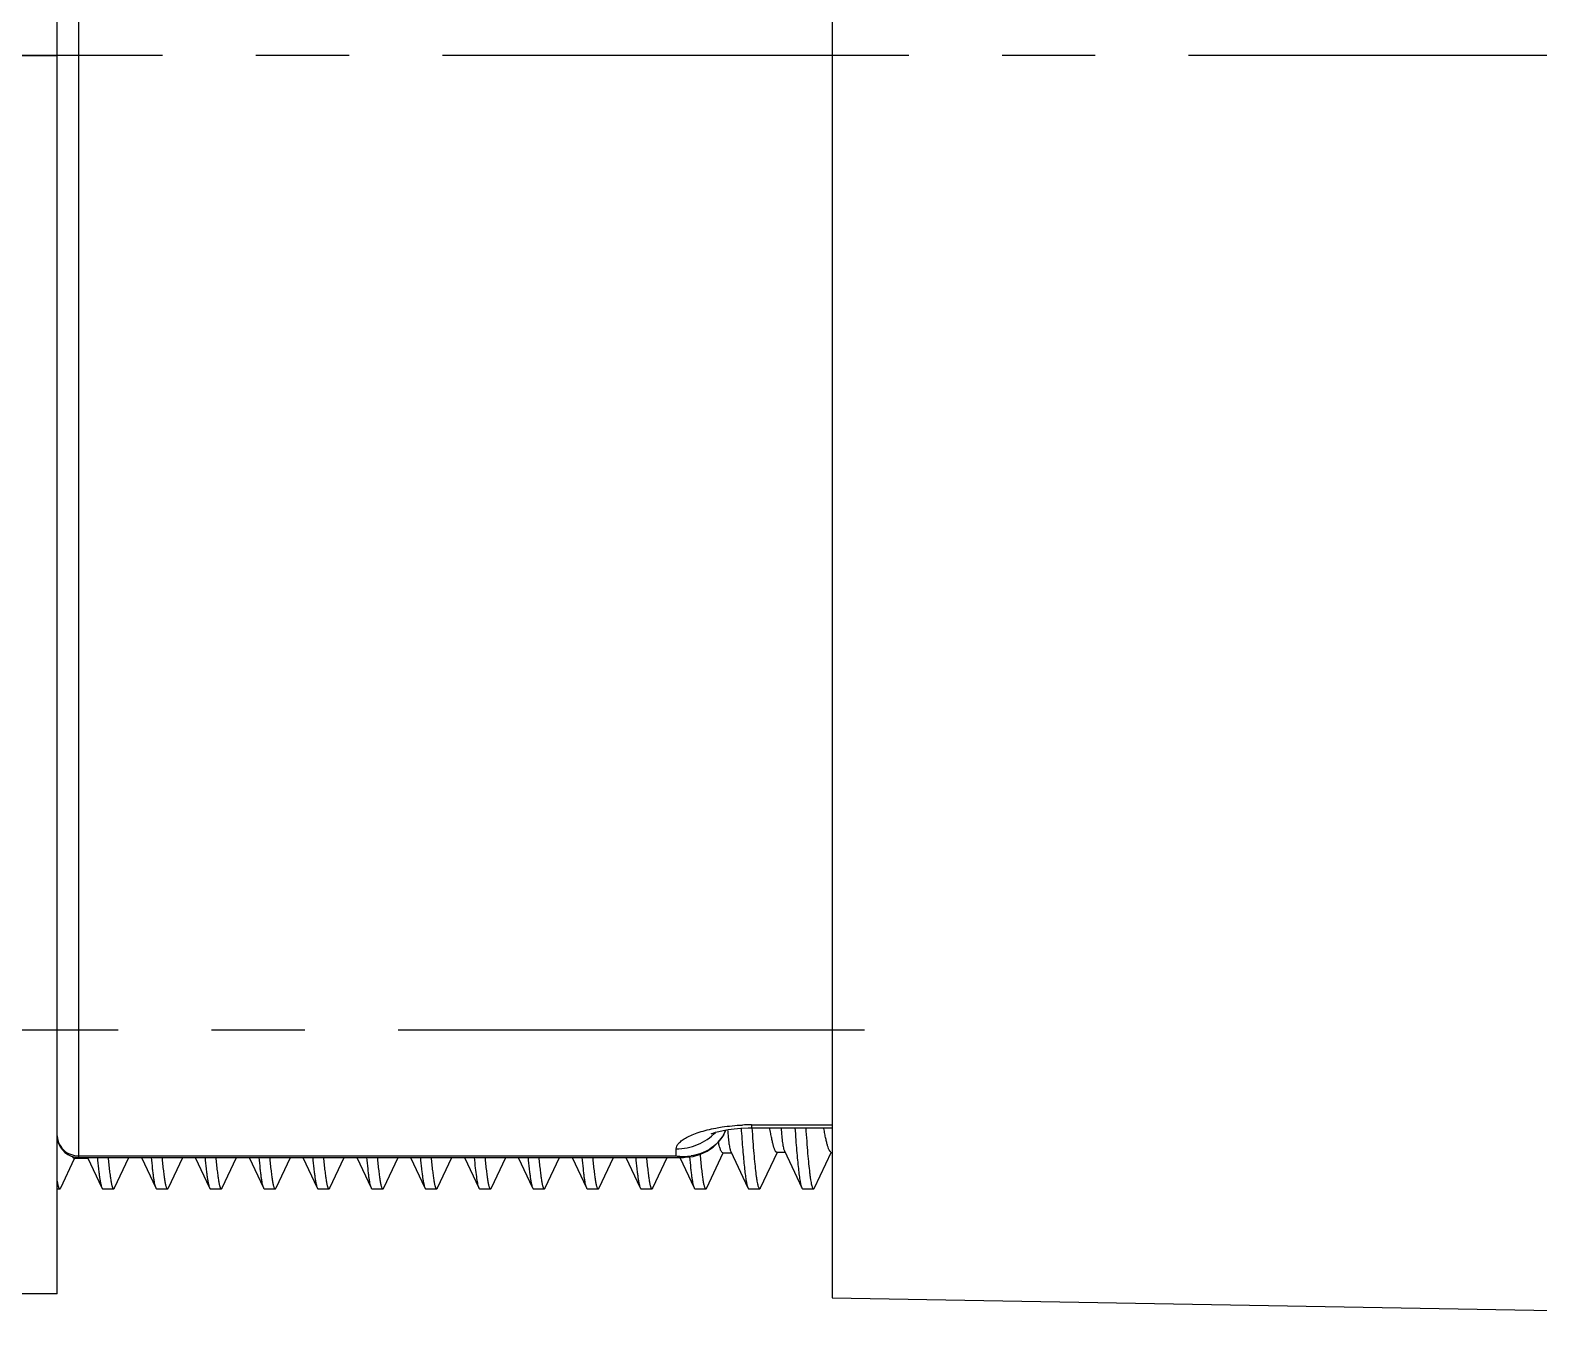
# Model space of a CAD drawing. Header units: millimetres. Extents: x 0 to 420, y 0 to 297.
# Drawn here: x 206.08 to 234.1, y 202.45 to 226.51 of the extents above; entities that cross this region are included whole.
import ezdxf

# ---------------------------------------------------------------- set-up
doc = ezdxf.new("R2010")
doc.units = ezdxf.units.MM
doc.header["$LTSCALE"] = 23.1
doc.linetypes.add('CENTER', pattern=[0.6, 0.375, -0.075, 0.075, -0.075])
doc.layers.get('0').update_dxf_attribs({"linetype": 'CONTINUOUS'})
for name, color, linetype in [('AUSFORMSCHRAEGEN', 7, 'CONTINUOUS'), ('BEZUGSACHSEN', 7, 'CONTINUOUS'), ('RUNDUNGEN', 7, 'CONTINUOUS')]:
    doc.layers.add(name, color=color, linetype=linetype)

msp = doc.modelspace()

# ---------------------------------------------------------------- linework, layer by layer
at = {"color": 7, "linetype": 'CONTINUOUS'}
for p, q in [((206.5763, 203.0383), (206.5763, 249.0383)), ((220.8189, 206.1092), (220.8164, 206.1231)), ((220.0858, 205.6927), (220.4079, 205.0079)), ((206.6446, 205.0079), (206.9019, 205.5551)), ((206.8905, 205.555), (207.1497, 205.5572)), ((207.1415, 205.5745), (207.4079, 205.0079)), ((207.6446, 205.0079), (207.911, 205.5745)), ((208.1415, 205.5745), (208.4079, 205.0079)), ((208.6446, 205.0079), (208.911, 205.5745)), ((209.1415, 205.5745), (209.4079, 205.0079)), ((209.6446, 205.0079), (209.911, 205.5745)), ((210.1415, 205.5745), (210.4079, 205.0079)), ((210.6446, 205.0079), (210.911, 205.5745)), ((211.1415, 205.5745), (211.4079, 205.0079)), ((211.6446, 205.0079), (211.911, 205.5745)), ((212.1415, 205.5745), (212.4079, 205.0079)), ((212.6446, 205.0079), (212.911, 205.5745)), ((213.1415, 205.5745), (213.4079, 205.0079)), ((213.6446, 205.0079), (213.911, 205.5745)), ((214.1415, 205.5745), (214.4079, 205.0079)), ((214.6446, 205.0079), (214.911, 205.5745)), ((215.1415, 205.5745), (215.4079, 205.0079)), ((215.6446, 205.0079), (215.911, 205.5745)), ((216.1415, 205.5745), (216.4079, 205.0079)), ((216.6446, 205.0079), (216.911, 205.5745)), ((217.1415, 205.5745), (217.4079, 205.0079)), ((217.6446, 205.0079), (217.911, 205.5745)), ((218.1415, 205.5745), (218.4079, 205.0079)), ((218.6446, 205.0079), (218.9513, 205.66)), ((218.9394, 205.6599), (219.1006, 205.6613)), ((219.0899, 205.6841), (219.4079, 205.0079)), ((219.6446, 205.0079), (219.9554, 205.6687)), ((219.9435, 205.6686), (220.0965, 205.67)), ((220.6446, 205.0079), (220.9595, 205.6775)), ((206.5763, 204.9883), (206.6263, 204.9883)), ((207.4263, 204.9883), (207.6263, 204.9883)), ((208.4263, 204.9883), (208.6263, 204.9883)), ((209.4263, 204.9883), (209.6263, 204.9883)), ((210.4263, 204.9883), (210.6263, 204.9883)), ((211.4263, 204.9883), (211.6263, 204.9883)), ((212.4263, 204.9883), (212.6263, 204.9883)), ((213.4263, 204.9883), (213.6263, 204.9883)), ((214.4263, 204.9883), (214.6263, 204.9883)), ((215.4263, 204.9883), (215.6263, 204.9883)), ((216.4263, 204.9883), (216.6263, 204.9883)), ((217.4263, 204.9883), (217.6263, 204.9883)), ((218.4263, 204.9883), (218.6263, 204.9883)), ((219.4263, 204.9883), (219.6263, 204.9883)), ((220.4263, 204.9883), (220.6263, 204.9883)), ((206.5763, 203.0383), (205.5763, 203.0383))]:
    msp.add_line(p, q, dxfattribs=at)
at = {"color": 9, "linetype": 'CONTINUOUS'}
msp.add_line((205.5763, 226.0383), (206.5763, 226.0383), dxfattribs=at)
at = {"color": 7, "linetype": 'CONTINUOUS'}
for points, knots in [([(219.0297, 206.0896), (219.0333, 206.0408), (219.0406, 205.9527), (219.0542, 205.8357), (219.0674, 205.757), (219.0798, 205.7099), (219.0863, 205.6917), (219.0899, 205.6841)], [0, 0, 0, 0, 0.3572019, 0.6447262, 0.8594859, 0.9389969, 1, 1, 1, 1]), ([(219.2822, 206.1164), (219.2914, 205.982), (219.3054, 205.7899), (219.3263, 205.5476), (219.3411, 205.3966), (219.3559, 205.2683), (219.3705, 205.1637), (219.3849, 205.0838), (219.396, 205.039), (219.4024, 205.0213)], [0, 0, 0, 0, 0.3665387, 0.5237036, 0.6615975, 0.7790037, 0.8749763, 0.9487519, 1, 1, 1, 1]), ([(219.4817, 206.1232), (219.4875, 206.0393), (219.4988, 205.8803), (219.5166, 205.6561), (219.5344, 205.4613), (219.5498, 205.3185), (219.5624, 205.2209), (219.5714, 205.1606), (219.5803, 205.1092), (219.5891, 205.0669), (219.5979, 205.0337), (219.6056, 205.012), (219.6122, 204.9995), (219.6174, 204.9922), (219.6229, 204.9883), (219.6263, 204.9883)], [0, 0, 0, 0, 0.2190382, 0.4150585, 0.5855735, 0.7284324, 0.7889405, 0.8419213, 0.8872188, 0.9247505, 0.9544819, 0.976471, 0.9846692, 0.9911398, 1, 1, 1, 1]), ([(219.9435, 205.6686), (219.9383, 205.6686), (219.9298, 205.6746), (219.9216, 205.6857), (219.9143, 205.6988), (219.9068, 205.7153), (219.8958, 205.7443), (219.8821, 205.7895), (219.8657, 205.8541), (219.8485, 205.9322), (219.8307, 206.0231), (219.819, 206.0881), (219.8131, 206.1227)], [0, 0, 0, 0, 0.032694, 0.0569897, 0.0878158, 0.1255499, 0.1703704, 0.28136, 0.4205367, 0.5872745, 0.7807387, 1, 1, 1, 1]), ([(220.0251, 206.1228), (220.0285, 206.0708), (220.0357, 205.9771), (220.0493, 205.8528), (220.0627, 205.7694), (220.0753, 205.7197), (220.0821, 205.7006), (220.0858, 205.6927)], [0, 0, 0, 0, 0.3587512, 0.6469117, 0.861205, 0.940017, 1, 1, 1, 1]), ([(220.2817, 206.1239), (220.2867, 206.0501), (220.2967, 205.9092), (220.3124, 205.7085), (220.3279, 205.5297), (220.3435, 205.3746), (220.3589, 205.2445), (220.3742, 205.1409), (220.3876, 205.0716), (220.399, 205.0303), (220.4048, 205.0145), (220.4079, 205.0079)], [0, 0, 0, 0, 0.197231, 0.3767263, 0.5367734, 0.6758034, 0.792532, 0.8858662, 0.9550945, 0.98056, 1, 1, 1, 1]), ([(220.4817, 206.1239), (220.4874, 206.04), (220.4988, 205.8809), (220.5166, 205.6566), (220.5344, 205.4616), (220.5498, 205.3188), (220.5624, 205.2211), (220.5714, 205.1607), (220.5803, 205.1093), (220.5891, 205.0669), (220.5979, 205.0337), (220.6056, 205.012), (220.6122, 204.9995), (220.6174, 204.9922), (220.6229, 204.9883), (220.6263, 204.9883)], [0, 0, 0, 0, 0.2190382, 0.41505, 0.585563, 0.7284326, 0.7889396, 0.8419098, 0.8872178, 0.9247579, 0.9544765, 0.9764657, 0.9846699, 0.9911448, 1, 1, 1, 1]), ([(220.9476, 205.6774), (220.9425, 205.6773), (220.9342, 205.683), (220.9261, 205.6936), (220.9189, 205.706), (220.9115, 205.7217), (220.9007, 205.7492), (220.8871, 205.7921), (220.8709, 205.8536), (220.854, 205.9278), (220.8363, 206.0144), (220.8248, 206.0763), (220.8189, 206.1092)], [0, 0, 0, 0, 0.0333716, 0.0578622, 0.0888008, 0.1265793, 0.1713892, 0.2822508, 0.4212075, 0.5876845, 0.7809081, 1, 1, 1, 1]), ([(218.9394, 205.6599), (218.9321, 205.6598), (218.9208, 205.6714), (218.9107, 205.6894), (218.9009, 205.7117), (218.8911, 205.7398), (218.8764, 205.789), (218.8667, 205.8293), (218.8602, 205.8581)], [0, 0, 0, 0, 0.1009595, 0.1848536, 0.2946314, 0.4311075, 0.5943422, 1, 1, 1, 1]), ([(206.8905, 205.555), (206.8849, 205.5549), (206.876, 205.5631), (206.8684, 205.5766), (206.8641, 205.5862), (206.862, 205.5917)], [0, 0, 0, 0, 0.3516692, 0.6334494, 1, 1, 1, 1]), ([(207.3243, 205.5731), (207.3307, 205.5028), (207.3403, 205.403), (207.355, 205.2775), (207.3653, 205.2002), (207.3756, 205.1348), (207.3858, 205.0813), (207.3959, 205.0402), (207.4036, 205.0171), (207.4079, 205.0079)], [0, 0, 0, 0, 0.3694654, 0.5256599, 0.6619315, 0.777802, 0.8728526, 0.9468637, 1, 1, 1, 1]), ([(207.5244, 205.5724), (207.5319, 205.4888), (207.5434, 205.3716), (207.5614, 205.2269), (207.5723, 205.1541), (207.5813, 205.1047), (207.5876, 205.0743), (207.5939, 205.0485), (207.6001, 205.0274), (207.6064, 205.0106), (207.6131, 204.9972), (207.621, 204.9883), (207.6263, 204.9883)], [0, 0, 0, 0, 0.420248, 0.5893417, 0.7297213, 0.7888832, 0.8406159, 0.8848973, 0.9217369, 0.951208, 0.9735504, 1, 1, 1, 1]), ([(207.8946, 205.5637), (207.8933, 205.5637), (207.8869, 205.5649), (207.8822, 205.5701), (207.8793, 205.5742)], [0, 0, 0, 0, 0.2034504, 1, 1, 1, 1]), ([(208.3244, 205.5718), (208.3308, 205.5018), (208.3404, 205.4021), (208.355, 205.2769), (208.3653, 205.1999), (208.3756, 205.1345), (208.3858, 205.0812), (208.3959, 205.0401), (208.4036, 205.017), (208.4079, 205.0079)], [0, 0, 0, 0, 0.3694263, 0.5256128, 0.6618932, 0.7777425, 0.8728111, 0.9468554, 1, 1, 1, 1]), ([(208.5243, 205.5729), (208.5319, 205.4892), (208.5434, 205.3719), (208.5614, 205.2271), (208.5723, 205.1542), (208.5812, 205.1048), (208.5875, 205.0744), (208.5939, 205.0486), (208.6, 205.0274), (208.6064, 205.0106), (208.6131, 204.9972), (208.621, 204.9883), (208.6263, 204.9883)], [0, 0, 0, 0, 0.4202371, 0.5893462, 0.729704, 0.7888844, 0.8406341, 0.8849074, 0.9217286, 0.9511968, 0.9735557, 1, 1, 1, 1]), ([(209.3243, 205.573), (209.3307, 205.5028), (209.3403, 205.4029), (209.355, 205.2775), (209.3653, 205.2002), (209.3756, 205.1348), (209.3858, 205.0813), (209.3959, 205.0402), (209.4036, 205.0171), (209.4079, 205.0079)], [0, 0, 0, 0, 0.369477, 0.5256488, 0.6619404, 0.7778049, 0.8728358, 0.9468701, 1, 1, 1, 1]), ([(209.5243, 205.573), (209.5319, 205.4893), (209.5433, 205.372), (209.5614, 205.2272), (209.5723, 205.1543), (209.5812, 205.1048), (209.5875, 205.0744), (209.5938, 205.0486), (209.6, 205.0274), (209.6064, 205.0106), (209.6131, 204.9972), (209.621, 204.9883), (209.6263, 204.9883)], [0, 0, 0, 0, 0.4202451, 0.5893448, 0.7297253, 0.7888875, 0.8406229, 0.8849072, 0.9217474, 0.9512152, 0.9735556, 1, 1, 1, 1]), ([(210.3244, 205.572), (210.3307, 205.5019), (210.3404, 205.4022), (210.355, 205.277), (210.3653, 205.1999), (210.3756, 205.1346), (210.3858, 205.0812), (210.3959, 205.0401), (210.4036, 205.017), (210.4079, 205.0079)], [0, 0, 0, 0, 0.3694303, 0.5256213, 0.6618996, 0.7777504, 0.8728197, 0.9468586, 1, 1, 1, 1]), ([(210.5244, 205.572), (210.532, 205.4884), (210.5434, 205.3713), (210.5615, 205.2268), (210.5723, 205.154), (210.5813, 205.1046), (210.5876, 205.0743), (210.5939, 205.0485), (210.6001, 205.0274), (210.6064, 205.0106), (210.6131, 204.9972), (210.621, 204.9883), (210.6263, 204.9883)], [0, 0, 0, 0, 0.4202361, 0.5893478, 0.7296955, 0.7888697, 0.8406194, 0.884898, 0.9217174, 0.9511812, 0.9735389, 1, 1, 1, 1]), ([(211.3244, 205.5718), (211.3308, 205.5017), (211.3404, 205.4021), (211.355, 205.2769), (211.3654, 205.1998), (211.3756, 205.1345), (211.3858, 205.0812), (211.3959, 205.0401), (211.4036, 205.017), (211.4079, 205.0079)], [0, 0, 0, 0, 0.3694343, 0.5255987, 0.6618682, 0.7777433, 0.8727889, 0.9468277, 1, 1, 1, 1]), ([(211.5244, 205.5718), (211.532, 205.4882), (211.5434, 205.3712), (211.5615, 205.2267), (211.5724, 205.1539), (211.5813, 205.1046), (211.5876, 205.0742), (211.5939, 205.0485), (211.6001, 205.0274), (211.6064, 205.0106), (211.6131, 204.9971), (211.621, 204.9883), (211.6263, 204.9883)], [0, 0, 0, 0, 0.4202531, 0.5893364, 0.7297127, 0.7888828, 0.8406116, 0.8848843, 0.9217193, 0.951198, 0.9735496, 1, 1, 1, 1]), ([(212.3244, 205.5723), (212.3307, 205.5022), (212.3404, 205.4025), (212.355, 205.2772), (212.3653, 205.2), (212.3756, 205.1346), (212.3858, 205.0813), (212.3959, 205.0401), (212.4036, 205.017), (212.4079, 205.0079)], [0, 0, 0, 0, 0.3694482, 0.525628, 0.6619225, 0.7777691, 0.8728212, 0.9468713, 1, 1, 1, 1]), ([(212.5244, 205.5723), (212.5319, 205.4887), (212.5434, 205.3715), (212.5614, 205.2269), (212.5723, 205.1541), (212.5813, 205.1047), (212.5876, 205.0743), (212.5939, 205.0485), (212.6001, 205.0274), (212.6064, 205.0106), (212.6131, 204.9972), (212.621, 204.9883), (212.6263, 204.9883)], [0, 0, 0, 0, 0.4202366, 0.5893498, 0.7297054, 0.7888701, 0.8406151, 0.8849036, 0.9217322, 0.9511904, 0.973538, 1, 1, 1, 1]), ([(213.3243, 205.5738), (213.3306, 205.5034), (213.3403, 205.4035), (213.3549, 205.2778), (213.3653, 205.2005), (213.3755, 205.1349), (213.3857, 205.0814), (213.3958, 205.0402), (213.4036, 205.0171), (213.4079, 205.0079)], [0, 0, 0, 0, 0.3694862, 0.525694, 0.6619694, 0.7778366, 0.8728878, 0.9468856, 1, 1, 1, 1]), ([(213.5243, 205.5738), (213.5318, 205.49), (213.5433, 205.3725), (213.5614, 205.2275), (213.5723, 205.1545), (213.5812, 205.105), (213.5875, 205.0746), (213.5938, 205.0487), (213.6, 205.0275), (213.6064, 205.0107), (213.6131, 204.9972), (213.621, 204.9883), (213.6263, 204.9883)], [0, 0, 0, 0, 0.4202413, 0.589343, 0.7297166, 0.7889017, 0.8406452, 0.8849162, 0.9217427, 0.9512164, 0.973574, 1, 1, 1, 1]), ([(214.3243, 205.5734), (214.3303, 205.5067), (214.3419, 205.3864), (214.361, 205.2265), (214.3777, 205.119), (214.392, 205.0546), (214.3993, 205.0297), (214.4032, 205.0192)], [0, 0, 0, 0, 0.3583352, 0.6468414, 0.8614786, 0.940293, 1, 1, 1, 1]), ([(214.5243, 205.5734), (214.5319, 205.4896), (214.5433, 205.3723), (214.5614, 205.2274), (214.5723, 205.1544), (214.5812, 205.1049), (214.5875, 205.0745), (214.5938, 205.0486), (214.6, 205.0275), (214.6064, 205.0106), (214.6131, 204.9972), (214.621, 204.9883), (214.6263, 204.9883)], [0, 0, 0, 0, 0.420243, 0.5893467, 0.7297273, 0.7888903, 0.8406277, 0.8849137, 0.9217539, 0.9512194, 0.973559, 1, 1, 1, 1]), ([(215.3244, 205.5722), (215.3307, 205.5021), (215.3404, 205.4024), (215.355, 205.2771), (215.3653, 205.2), (215.3756, 205.1346), (215.3858, 205.0812), (215.3959, 205.0401), (215.4036, 205.017), (215.4079, 205.0079)], [0, 0, 0, 0, 0.3694362, 0.5256306, 0.6619077, 0.7777602, 0.8728289, 0.946862, 1, 1, 1, 1]), ([(215.5244, 205.5722), (215.5319, 205.4886), (215.5434, 205.3715), (215.5614, 205.2269), (215.5723, 205.154), (215.5813, 205.1047), (215.5876, 205.0743), (215.5939, 205.0485), (215.6001, 205.0274), (215.6064, 205.0106), (215.6131, 204.9972), (215.621, 204.9883), (215.6263, 204.9883)], [0, 0, 0, 0, 0.4202363, 0.5893473, 0.7296971, 0.7888731, 0.8406231, 0.8849001, 0.9217196, 0.9511845, 0.9735428, 1, 1, 1, 1]), ([(216.3244, 205.5717), (216.3308, 205.5017), (216.3404, 205.4021), (216.355, 205.2769), (216.3654, 205.1998), (216.3756, 205.1345), (216.3858, 205.0812), (216.3959, 205.0401), (216.4036, 205.017), (216.4079, 205.0079)], [0, 0, 0, 0, 0.3694357, 0.5255978, 0.661869, 0.7777438, 0.8727873, 0.946828, 1, 1, 1, 1]), ([(216.5244, 205.5717), (216.532, 205.4882), (216.5434, 205.3712), (216.5615, 205.2267), (216.5724, 205.1539), (216.5813, 205.1046), (216.5876, 205.0742), (216.5939, 205.0485), (216.6001, 205.0274), (216.6064, 205.0106), (216.6131, 204.9971), (216.621, 204.9883), (216.6263, 204.9883)], [0, 0, 0, 0, 0.420253, 0.5893368, 0.7297139, 0.7888819, 0.8406105, 0.8848845, 0.9217206, 0.9511988, 0.9735486, 1, 1, 1, 1]), ([(217.3244, 205.5721), (217.3307, 205.502), (217.3404, 205.4023), (217.355, 205.277), (217.3653, 205.1999), (217.3756, 205.1346), (217.3858, 205.0812), (217.3959, 205.0401), (217.4036, 205.017), (217.4079, 205.0079)], [0, 0, 0, 0, 0.3694408, 0.5256205, 0.6619128, 0.7777587, 0.8728146, 0.9468667, 1, 1, 1, 1]), ([(217.5244, 205.5721), (217.532, 205.4885), (217.5434, 205.3714), (217.5614, 205.2268), (217.5723, 205.154), (217.5813, 205.1046), (217.5876, 205.0743), (217.5939, 205.0485), (217.6001, 205.0274), (217.6064, 205.0106), (217.6131, 204.9972), (217.621, 204.9883), (217.6263, 204.9883)], [0, 0, 0, 0, 0.4202364, 0.5893497, 0.7297017, 0.7888671, 0.8406127, 0.8849006, 0.921727, 0.9511854, 0.9735348, 1, 1, 1, 1]), ([(218.3234, 205.5835), (218.3298, 205.5119), (218.3396, 205.4101), (218.3544, 205.2822), (218.3648, 205.2035), (218.3752, 205.1369), (218.3855, 205.0825), (218.3957, 205.0406), (218.4036, 205.0172), (218.4079, 205.0079)], [0, 0, 0, 0, 0.3697796, 0.5260935, 0.6624286, 0.7782961, 0.873274, 0.9471206, 1, 1, 1, 1]), ([(218.5196, 205.6268), (218.5275, 205.5355), (218.5395, 205.4076), (218.5584, 205.2496), (218.5698, 205.17), (218.5791, 205.1159), (218.5857, 205.0826), (218.5923, 205.0543), (218.5988, 205.0312), (218.6055, 205.0128), (218.6124, 204.9982), (218.6206, 204.9883), (218.6263, 204.9883)], [0, 0, 0, 0, 0.4200671, 0.5894103, 0.7300745, 0.7893983, 0.8412628, 0.8856196, 0.9224847, 0.9519356, 0.9741858, 1, 1, 1, 1]), ([(206.5763, 205.1327), (206.5799, 205.1117), (206.5855, 205.0823), (206.5945, 205.0463), (206.6005, 205.026), (206.6068, 205.0098), (206.6134, 204.9968), (206.6211, 204.9883), (206.6263, 204.9883)], [0, 0, 0, 0, 0.4097074, 0.5732873, 0.7093715, 0.8183618, 0.901208, 1, 1, 1, 1]), ([(206.6263, 204.9883), (206.6297, 204.9883), (206.6353, 204.9923), (206.6405, 204.9998), (206.6432, 205.0049), (206.6446, 205.0079)], [0, 0, 0, 0, 0.3748565, 0.650324, 1, 1, 1, 1]), ([(207.4079, 205.0079), (207.4093, 205.0049), (207.412, 204.9998), (207.4172, 204.9923), (207.4228, 204.9883), (207.4263, 204.9883)], [0, 0, 0, 0, 0.3499335, 0.6253908, 1, 1, 1, 1]), ([(207.6263, 204.9883), (207.6297, 204.9883), (207.6353, 204.9923), (207.6405, 204.9998), (207.6432, 205.0049), (207.6446, 205.0079)], [0, 0, 0, 0, 0.3745586, 0.650083, 1, 1, 1, 1]), ([(208.4079, 205.0079), (208.4093, 205.005), (208.412, 204.9998), (208.4172, 204.9923), (208.4228, 204.9883), (208.4263, 204.9883)], [0, 0, 0, 0, 0.3497791, 0.6253262, 1, 1, 1, 1]), ([(208.6263, 204.9883), (208.6297, 204.9883), (208.6353, 204.9923), (208.6405, 204.9998), (208.6432, 205.0049), (208.6446, 205.0079)], [0, 0, 0, 0, 0.3748626, 0.650311, 1, 1, 1, 1]), ([(209.4079, 205.0079), (209.4093, 205.0049), (209.412, 204.9998), (209.4172, 204.9923), (209.4228, 204.9883), (209.4263, 204.9883)], [0, 0, 0, 0, 0.3497085, 0.6251448, 1, 1, 1, 1]), ([(209.6263, 204.9883), (209.6297, 204.9883), (209.6353, 204.9923), (209.6405, 204.9998), (209.6432, 205.0049), (209.6446, 205.0079)], [0, 0, 0, 0, 0.3745579, 0.6500996, 1, 1, 1, 1]), ([(210.4079, 205.0079), (210.4093, 205.005), (210.412, 204.9998), (210.4172, 204.9923), (210.4228, 204.9883), (210.4263, 204.9883)], [0, 0, 0, 0, 0.349792, 0.6253439, 1, 1, 1, 1]), ([(210.6263, 204.9883), (210.6297, 204.9883), (210.6353, 204.9923), (210.6405, 204.9998), (210.6432, 205.005), (210.6446, 205.0079)], [0, 0, 0, 0, 0.3748521, 0.6503261, 1, 1, 1, 1]), ([(211.4079, 205.0079), (211.4093, 205.0049), (211.412, 204.9998), (211.4172, 204.9923), (211.4228, 204.9883), (211.4263, 204.9883)], [0, 0, 0, 0, 0.3498596, 0.6252751, 1, 1, 1, 1]), ([(211.6263, 204.9883), (211.6297, 204.9883), (211.6353, 204.9923), (211.6405, 204.9998), (211.6432, 205.0049), (211.6446, 205.0079)], [0, 0, 0, 0, 0.3746609, 0.6500875, 1, 1, 1, 1]), ([(212.4079, 205.0079), (212.4093, 205.005), (212.412, 204.9998), (212.4172, 204.9923), (212.4228, 204.9883), (212.4263, 204.9883)], [0, 0, 0, 0, 0.3496839, 0.6251773, 1, 1, 1, 1]), ([(212.6263, 204.9883), (212.6297, 204.9883), (212.6353, 204.9923), (212.6405, 204.9998), (212.6432, 205.005), (212.6446, 205.0079)], [0, 0, 0, 0, 0.3747192, 0.6502544, 1, 1, 1, 1]), ([(213.4079, 205.0079), (213.4093, 205.0049), (213.412, 204.9998), (213.4172, 204.9923), (213.4228, 204.9883), (213.4263, 204.9883)], [0, 0, 0, 0, 0.3499285, 0.6254332, 1, 1, 1, 1]), ([(213.6263, 204.9883), (213.6297, 204.9883), (213.6353, 204.9923), (213.6405, 204.9998), (213.6432, 205.0049), (213.6446, 205.0079)], [0, 0, 0, 0, 0.3748297, 0.6502546, 1, 1, 1, 1]), ([(214.4032, 205.0192), (214.4036, 205.0182), (214.4051, 205.0144), (214.4067, 205.0106), (214.4079, 205.0079)], [0, 0, 0, 0, 0.2682084, 1, 1, 1, 1]), ([(214.4079, 205.0079), (214.4093, 205.0049), (214.412, 204.9998), (214.4172, 204.9923), (214.4228, 204.9883), (214.4263, 204.9883)], [0, 0, 0, 0, 0.3496963, 0.6251375, 1, 1, 1, 1]), ([(214.6263, 204.9883), (214.6297, 204.9883), (214.6353, 204.9923), (214.6405, 204.9998), (214.6432, 205.0049), (214.6446, 205.0079)], [0, 0, 0, 0, 0.3745658, 0.650116, 1, 1, 1, 1]), ([(215.4079, 205.0079), (215.4093, 205.005), (215.412, 204.9998), (215.4172, 204.9923), (215.4228, 204.9883), (215.4263, 204.9883)], [0, 0, 0, 0, 0.3498106, 0.6253664, 1, 1, 1, 1]), ([(215.6263, 204.9883), (215.6297, 204.9883), (215.6353, 204.9923), (215.6405, 204.9998), (215.6432, 205.0049), (215.6446, 205.0079)], [0, 0, 0, 0, 0.3748604, 0.6503269, 1, 1, 1, 1]), ([(216.4079, 205.0079), (216.4093, 205.0049), (216.412, 204.9998), (216.4172, 204.9923), (216.4228, 204.9883), (216.4263, 204.9883)], [0, 0, 0, 0, 0.3498338, 0.6252488, 1, 1, 1, 1]), ([(216.6263, 204.9883), (216.6297, 204.9883), (216.6353, 204.9923), (216.6405, 204.9998), (216.6432, 205.0049), (216.6446, 205.0079)], [0, 0, 0, 0, 0.3746377, 0.6500744, 1, 1, 1, 1]), ([(217.4079, 205.0079), (217.4093, 205.005), (217.412, 204.9998), (217.4172, 204.9923), (217.4228, 204.9883), (217.4263, 204.9883)], [0, 0, 0, 0, 0.3496898, 0.6251907, 1, 1, 1, 1]), ([(217.6263, 204.9883), (217.6297, 204.9883), (217.6353, 204.9923), (217.6405, 204.9998), (217.6432, 205.005), (217.6446, 205.0079)], [0, 0, 0, 0, 0.3747465, 0.6502728, 1, 1, 1, 1]), ([(218.4079, 205.0079), (218.4093, 205.0049), (218.412, 204.9998), (218.4172, 204.9923), (218.4228, 204.9883), (218.4263, 204.9883)], [0, 0, 0, 0, 0.3499335, 0.6254195, 1, 1, 1, 1]), ([(218.6263, 204.9883), (218.6297, 204.9883), (218.6353, 204.9923), (218.6405, 204.9998), (218.6432, 205.0049), (218.6446, 205.0079)], [0, 0, 0, 0, 0.3748156, 0.6502367, 1, 1, 1, 1]), ([(219.4024, 205.0213), (219.4029, 205.0201), (219.4046, 205.0156), (219.4064, 205.0111), (219.4079, 205.0079)], [0, 0, 0, 0, 0.2709441, 1, 1, 1, 1]), ([(219.4079, 205.0079), (219.4093, 205.0049), (219.412, 204.9998), (219.4172, 204.9923), (219.4228, 204.9883), (219.4263, 204.9883)], [0, 0, 0, 0, 0.3496861, 0.6251326, 1, 1, 1, 1]), ([(219.6263, 204.9883), (219.6297, 204.9883), (219.6353, 204.9923), (219.6405, 204.9998), (219.6432, 205.0049), (219.6446, 205.0079)], [0, 0, 0, 0, 0.3745788, 0.6501341, 1, 1, 1, 1]), ([(220.4079, 205.0079), (220.4093, 205.005), (220.412, 204.9998), (220.4172, 204.9923), (220.4228, 204.9883), (220.4263, 204.9883)], [0, 0, 0, 0, 0.3498289, 0.6253866, 1, 1, 1, 1]), ([(220.6263, 204.9883), (220.6297, 204.9883), (220.6353, 204.9923), (220.6405, 204.9998), (220.6432, 205.0049), (220.6446, 205.0079)], [0, 0, 0, 0, 0.3748664, 0.6503256, 1, 1, 1, 1])]:
    msp.add_open_spline(points, degree=3, knots=knots, dxfattribs=at)
at = {"layer": 'AUSFORMSCHRAEGEN', "color": 7, "linetype": 'CONTINUOUS'}
for p, q in [((220.9763, 249.1147), (220.9763, 202.962)), ((220.9763, 202.962), (250.5832, 202.4452))]:
    msp.add_line(p, q, dxfattribs=at)
at = {"layer": 'BEZUGSACHSEN', "color": 7, "linetype": 'CENTER'}
for p, q in [((263.9763, 226.0383), (176.3325, 226.0383)), ((221.5731, 207.9383), (196.9763, 207.9383))]:
    msp.add_line(p, q, dxfattribs=at)
at = {"layer": 'RUNDUNGEN', "color": 9, "linetype": 'CONTINUOUS'}
for p, q in [((206.9763, 246.5021), (206.9763, 205.5745)), ((219.4763, 206.1783), (220.9763, 206.1783)), ((219.4763, 206.1783), (219.4763, 206.124)), ((218.0763, 205.6013), (218.0763, 205.7326)), ((206.9763, 205.6013), (218.0763, 205.6013))]:
    msp.add_line(p, q, dxfattribs=at)
at = {"layer": 'RUNDUNGEN', "color": 7, "linetype": 'CONTINUOUS'}
for p, q in [((219.4763, 206.124), (220.9763, 206.124)), ((206.9763, 205.5745), (218.2129, 205.5745))]:
    msp.add_line(p, q, dxfattribs=at)
for points in [[(218.7278, 206.0119), (218.7354, 206.0154), (218.7606, 206.0253), (218.804, 206.0397), (218.8658, 206.0568), (218.9457, 206.0748), (219.0423, 206.092), (219.1539, 206.1067), (219.2777, 206.1176)], [(218.9359, 205.9578), (218.9974, 206.0706), (219.0026, 206.0849)], [(219.2777, 206.1176), (219.41, 206.1234), (219.4763, 206.124)], [(218.2121, 205.5745), (218.2445, 205.5751), (218.3925, 205.5921), (218.5292, 205.6311), (218.6531, 205.6895), (218.763, 205.7649), (218.8574, 205.8551), (218.9359, 205.9578)]]:
    msp.add_lwpolyline(points, dxfattribs=at)
at = {"layer": 'RUNDUNGEN', "color": 9, "linetype": 'CONTINUOUS'}
for centre, radius, start, end in [((206.9589, 205.9913), 0.3827, 182.28518, 214.53693), ((218.2396, 206.4204), 0.833, 329.81556, 336.17237), ((219.4761, 202.3298), 3.8485, 89.99745, 92.55289), ((206.9695, 205.9987), 0.3956, 214.55623, 237.00064), ((206.9751, 206.0078), 0.4063, 237.03038, 259.09009), ((206.9766, 206.0126), 0.4112, 259.01768, 269.95555), ((218.2194, 206.6003), 1.0092, 261.84628, 269.6716), ((218.2192, 206.5445), 0.9534, 269.66431, 278.17989)]:
    msp.add_arc(centre, radius, start, end, dxfattribs=at)
at = {"layer": 'RUNDUNGEN', "color": 7, "linetype": 'CONTINUOUS'}
msp.add_arc((206.9763, 205.9745), 0.4, 191.25, 270, dxfattribs=at)
at = {"layer": 'RUNDUNGEN', "color": 9, "linetype": 'CONTINUOUS'}
for points, knots in [([(218.0763, 205.7326), (218.0763, 205.7503), (218.0867, 205.7897), (218.1264, 205.8434), (218.1883, 205.8962), (218.2724, 205.9477), (218.3783, 205.9972), (218.5576, 206.0627), (218.7058, 206.0986), (218.8108, 206.1185)], [0, 0, 0, 0, 0.0614351, 0.1354613, 0.2277861, 0.3408228, 0.4753328, 0.6309143, 1, 1, 1, 1]), ([(218.0763, 205.7326), (218.2115, 205.7326), (218.4834, 205.7862), (218.7129, 205.9424), (218.8061, 206.0385)], [0, 0, 0, 0, 0.5024502, 1, 1, 1, 1]), ([(218.9597, 206.0015), (218.9272, 205.9457), (218.8499, 205.843), (218.7029, 205.7223), (218.5356, 205.6395), (218.4155, 205.6096), (218.3548, 205.6008)], [0, 0, 0, 0, 0.2585921, 0.5088976, 0.7546874, 1, 1, 1, 1]), ([(218.8108, 206.1185), (218.8494, 206.1258), (219.0129, 206.1534), (219.1783, 206.1689), (219.3047, 206.1745)], [0, 0, 0, 0, 0.2370536, 1, 1, 1, 1]), ([(218.0763, 205.6013), (218.0875, 205.597), (218.1313, 205.5821), (218.1777, 205.5746), (218.2119, 205.5746)], [0, 0, 0, 0, 0.2602839, 1, 1, 1, 1])]:
    msp.add_open_spline(points, degree=3, knots=knots, dxfattribs=at)

doc.saveas('drawing.dxf')
